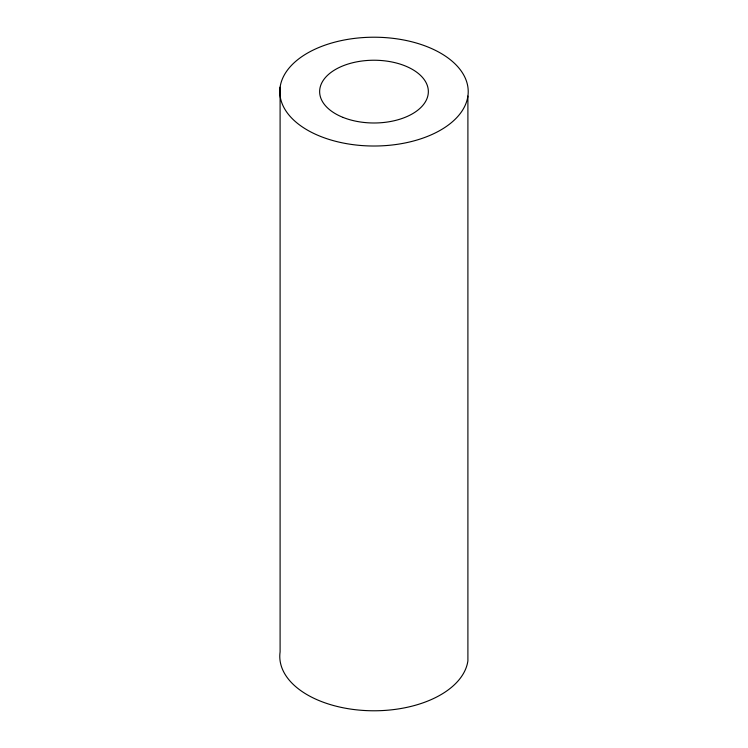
<?xml version="1.0" encoding="UTF-8"?>
<svg xmlns="http://www.w3.org/2000/svg" width="748" height="748" viewBox="0 0 748 748"><rect width="100%" height="100%" fill="white"/><g stroke="black" fill="none" stroke-linecap="round" stroke-linejoin="round"><path stroke-width="1.12" d="M467.902 96.062A94.211 54.398 0 0 1 320.378 136.342A94.211 54.398 0 0 1 333.72 42.44A94.211 54.398 0 0 1 467.902 96.062L467.902 660.83A94.211 54.398 0 0 1 366.296 710.6A94.211 54.398 0 0 1 280.098 651.938L280.098 87.17M343.07 117.417A54.352 31.379 0 0 0 428.165 94.173A54.352 31.379 0 0 0 350.765 63.243A54.352 31.379 0 0 0 343.07 117.417"/></g></svg>
